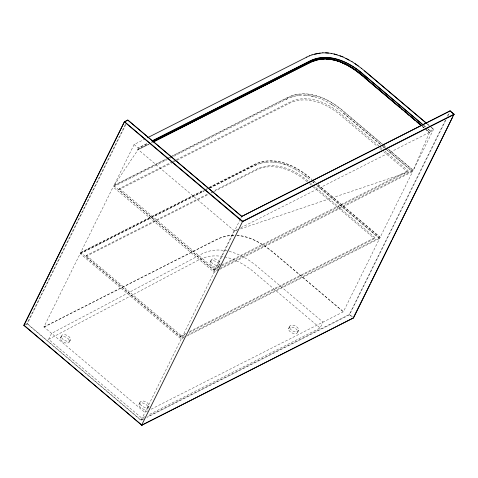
<?xml version="1.0" encoding="UTF-8"?>
<svg xmlns="http://www.w3.org/2000/svg" width="478" height="478" viewBox="0 0 478 478"><rect width="100%" height="100%" fill="white"/><g stroke="black" fill="none" stroke-linecap="round" stroke-linejoin="round"><path stroke-width="0.36" stroke-dasharray="2.39 1.79" d="M141.303 419.821L141.249 420.252L27.354 323.726L24.503 324.849M240.374 219.103L141.046 420.359L26.923 323.624L125.505 124.161M125.935 124.262L27.354 323.726L25.226 324.986M147.798 410.889L144.852 412.383L43.94 326.91L80.101 253.746L204.506 190.722M184.58 336.458L181.64 337.946L80.728 252.474L113.119 186.946L167.342 159.544M218.344 269.156L214.736 270.978L113.883 185.727L134.073 144.541L145.635 138.686M148.999 144.165L138.058 149.704L137.7 149.405L138.327 148.138L147.935 143.275M150.421 143.304L138.148 149.518L113.883 185.727L166.607 159.019M185.07 334.588L180.798 336.751L85.861 256.495L86.369 255.461L207.822 193.931M218.751 267.447L213.815 269.945L118.873 189.688L119.464 188.493L172.343 161.707M144.894 416.762L141.948 418.256L48.595 339.344L51.499 333.465L201.178 254.284C220.914 243.696 243.882 254.493 259.088 268.092L323.009 322.124L320.105 327.998L148.228 415.077M60.467 337.94L61.399 336.052M69.495 341.668L70.427 339.78M139.002 404.334L139.94 402.44M210.105 262.129L211.043 260.241M180.427 336.434L180.935 335.401M180.798 336.751L181.311 335.717L186.247 333.214M213.815 269.945L214.407 268.75L219.342 266.252M214.359 270.662L234.13 230.659M240.709 218.434L241.701 216.426M148.037 408.063L148.969 406.169M219.45 265.23L220.071 263.97M288.646 328.523L289.578 326.629M297.675 332.252L298.613 330.358M189.055 332.569L374.471 238.63L374.985 237.596L314.213 186.229M221.41 266.103L407.489 171.829L408.081 170.634L384.915 151.048M431.515 127.465L433.588 129.221L430.314 130.876L429.537 132.31L413.225 170.425L219.008 268.815M151.12 409.204L343.341 311.823L379.616 238.42L316.836 185.35M187.908 334.773L380.13 237.387L412.634 171.62L385.597 148.766M433.588 129.221L413.285 170.305L387.981 148.867M445.281 120.313L349.346 314.422L146.913 416.977M447.265 116.297L448.92 112.951M446.04 119.745L349.466 314.865L146.848 417.419M448.029 115.73L450.342 111.045M48.595 339.344L198.274 260.157C218.01 249.57 240.978 260.373 256.184 273.966L320.105 327.998M134.073 144.541L138.267 147.923L147.875 143.053M137.7 149.405L148.64 143.86M151.09 142.964L152.422 142.289M113.824 185.506L166.547 158.798M167.21 158.463L169.863 157.119M170.526 156.784L286.412 98.074C306.147 87.486 329.115 98.283 344.327 111.882L382.316 144.069M169.26 157.674L171.249 156.665M171.913 156.33L286.471 98.295C306.135 87.737 329.019 98.504 344.172 112.049L383.35 145.169M169.995 158.2L288.491 98.277M173.006 161.367L175.671 160.016M176.34 159.682L288.569 102.824C307.229 92.672 328.954 102.967 343.306 115.873L379.789 146.716M118.873 189.688L173.084 162.227M173.747 161.887L176.412 160.542M177.081 160.202L287.977 104.019C306.643 93.867 328.362 104.162 342.714 117.068L377.489 146.465M80.728 252.474L203.813 190.119M209.119 187.43L253.316 165.035C273.052 154.454 296.019 165.251 311.226 178.844M80.788 252.695L205.193 189.664M205.857 189.33L208.516 187.985M209.179 187.651L253.376 165.257C273.5 154.484 296.748 165.92 312.056 179.847M205.17 190.381L207.165 189.378M209.818 188.027L252.689 166.314L260.779 163.249M80.101 253.746L204.022 191.039M209.997 188.009L252.862 166.29L258.114 164.062M211.151 192.246L255.473 169.786C273.422 159.993 294.562 169.236 308.657 181.568M85.861 256.495L208.641 194.289M211.306 192.939L213.302 191.929M213.971 191.588L254.965 170.825C273.147 160.913 294.49 170.497 308.663 183.026M43.94 326.91L216.528 239.472C222.36 236.508 228.908 234.961 235.451 235.17M44 327.125L216.588 239.693C222.192 236.861 228.46 235.272 234.758 235.403M238.122 229.147L234.507 230.976L138.148 149.518M240.763 227.803L429.537 132.31L426.31 129.58M429.626 132.125L432.996 130.416M222.001 264.908L408.081 170.634M219.079 269.676L214.144 272.179L113.119 186.946M219.749 269.341L412.634 171.62M189.569 331.535L374.985 237.596M184.072 337.492L181.126 338.98L80.28 253.728M186.731 336.142L379.616 238.42M141.135 419.905L144.248 418.328M144.189 418.764L141.046 420.359L140.92 419.726M285.707 99.508L291.132 97.261M234.788 230.832L236.903 230.115M240.434 228.92L413.225 170.425L387.885 149.005M290.965 97.273L293.797 96.448M293.635 96.46L296.491 95.833M260.618 163.267L263.474 162.639M296.342 95.845L299.216 95.421M263.324 162.651L266.198 162.227M299.073 95.433L304.743 95.2M266.055 162.233L271.731 162M304.629 95.206L307.551 95.385M271.612 162.012L274.533 162.191M236.861 235.266C251.129 236.281 263.736 244.336 274.438 253.28L343.401 311.704M236.855 235.499C251.07 236.508 263.623 244.539 274.288 253.454L343.341 311.823M307.45 95.397L316.149 97.148M274.432 162.197L277.371 162.58M310.3 95.785L316.089 97.165L322.029 99.322M277.282 162.586L280.239 163.165M280.162 163.177L286.059 164.94M283.072 163.972L289.017 166.123M321.999 99.352C329.916 102.776 337.032 107.789 343.616 113.316L380.47 144.541M288.981 166.153L295.01 169.14M295.016 169.098L298.069 170.933M331.087 104.132L334.176 106.128M298.063 170.885L307.42 177.523M304.253 175.067L310.598 180.122M426.974 123.629L429.244 125.547M423.669 125.254L427.087 128.152M427.661 128.63L430.314 130.876M423.508 125.427L425.79 127.351M428.073 129.281L430.158 131.044M422.313 126.21L424.028 127.656M422.689 126.652L424.398 128.098M424.972 128.582L429.244 132.454L426.018 129.729M422.6 126.837L423.741 127.799M383.918 145.647L387.317 148.527M343.58 113.244L380.488 144.446M382.759 146.364L385.029 148.282M380.357 147.194L382.639 149.124M379.765 148.395L381.474 149.835M383.756 151.765L407.489 171.829M312.546 180.26L315.647 182.883M317.918 184.801L380.13 237.387M312.528 181.712L313.998 182.954M310.21 182.841L312.17 184.502M309.696 183.875L311.172 185.117M313.132 186.779L374.471 238.63M352.429 316.765L349.346 314.422L352.119 317.105M119.464 188.493L214.407 268.75M86.369 255.461L181.311 335.717M427.487 124.22L430.32 126.622M430.887 127.1L433.158 129.018M382.884 144.547L385.716 146.949M382.741 146.465L386.14 149.345M386.702 149.823L412.197 171.423M313.682 180.923L315.791 182.716M318.061 184.633L380.189 237.267M312.558 181.783L314.028 183.026M316.866 185.428L379.185 238.223M288.885 330.155A4.905 2.82 26.3 0 0 296.707 333.381A4.905 2.82 26.3 0 0 293.892 327.621A4.905 2.82 26.3 0 0 288.885 330.155M289.823 328.261A4.905 2.82 26.3 0 0 297.645 331.493A4.905 2.82 26.3 0 0 294.824 325.727A4.905 2.82 26.3 0 0 289.823 328.261M210.344 263.76A4.905 2.82 26.3 0 0 218.165 266.993A4.905 2.82 26.3 0 0 215.351 261.227A4.905 2.82 26.3 0 0 210.344 263.76M211.282 261.872A4.905 2.82 26.3 0 0 219.103 265.099A4.905 2.82 26.3 0 0 216.283 259.339A4.905 2.82 26.3 0 0 211.282 261.872M61.638 337.683A4.905 2.82 26.3 0 0 69.459 340.91A4.905 2.82 26.3 0 0 66.645 335.15A4.905 2.82 26.3 0 0 61.638 337.683M60.706 339.571A4.905 2.82 26.3 0 0 68.527 342.804A4.905 2.82 26.3 0 0 65.707 337.038A4.905 2.82 26.3 0 0 60.706 339.571M140.179 404.077A4.905 2.82 26.3 0 0 148.001 407.304A4.905 2.82 26.3 0 0 145.181 401.538A4.905 2.82 26.3 0 0 140.179 404.077M139.247 405.965A4.905 2.82 26.3 0 0 147.063 409.192A4.905 2.82 26.3 0 0 144.248 403.432A4.905 2.82 26.3 0 0 139.247 405.965"/><path stroke-width="0.72" d="M242.31 221.027L242.262 221.511L454.058 114.182L353.535 317.96L141.757 425.205L23.9 325.16L124.465 121.675L127.847 120.103L241.85 216.397L450.27 110.902L454.1 114.481L242.477 221.69L141.697 424.996M453.395 115.521L454.058 114.182L449.912 110.938L241.701 216.426L127.847 120.103L124.513 121.974L242.477 221.69L242.561 221.242L124.465 121.675L23.942 325.452L141.906 425.175M242.645 221.607L242.77 221.135L242.477 221.69M152.637 141.835L308.25 63C328.338 51.684 351.563 64.697 366.512 78.774M153.659 141.799L308.603 63.305C326.844 52.879 348.635 63.263 362.79 76.02L421.548 125.69M308.25 63L310.897 61.626M311.238 61.937L308.603 63.305M310.808 61.811L313.449 60.646M311.775 61.877L313.771 60.963M313.359 60.831L316.012 59.864M316.311 60.186L318.868 59.607M315.922 60.049L318.593 59.278M318.497 59.463L321.18 58.89M321.425 59.218L323.988 59.021M321.091 59.075L323.779 58.686M323.684 58.872L326.384 58.675M326.558 59.009L330.346 59.547M326.295 58.86L329.007 58.854M328.912 59.039L331.642 59.212M331.732 59.535L336.978 60.79M331.547 59.397L334.295 59.756M334.206 59.941L336.978 60.485M336.888 60.67L339.697 61.399M339.655 61.692L337.558 61.196M339.607 61.584L342.451 62.51M340.24 62.146L342.368 62.779M345.253 63.807L345.038 64.249L342.278 62.965M347.942 65.54L345.6 64.542M421.178 125.242L362.987 76.056L356.845 71.204L348.104 65.307M350.804 67.225L353.045 68.916M353.72 69.107L362.79 76.02M142.08 425.085L141.757 425.205L353.176 318.001L370.032 284.195M370.689 282.856L391.53 240.691M392.193 239.353L452.732 116.859M147.63 137.676L306.834 57.085M152.542 140.687L308.818 61.519C327.55 51.337 349.352 61.668 363.764 74.616L423.096 124.776M151.932 141.249L308.878 61.74C327.538 51.588 349.257 61.883 363.609 74.789L422.94 124.943M305.962 64.022L308.34 62.815M153.085 141.954L308.692 63.12M306.661 57.109L309.445 55.872M309.278 55.89L312.086 54.856M311.919 54.874L320.17 53.022M313.676 61.148L315.588 60.569M314.59 54.062L322.919 52.807M353.176 318.001L353.487 317.661M322.793 52.819L328.505 52.986M325.584 52.807L331.344 53.375M331.254 53.387L337.104 54.749M449.912 110.938L450.342 111.045M127.489 120.145L127.919 120.247M334.134 53.972L342.989 56.918L352.041 61.728M339.983 55.759L342.953 56.948M342.362 62.69L348.008 65.492M345.953 58.34L348.982 59.935M348.42 66.066L350.141 67.069M352.035 61.68L358.249 65.922M355.112 63.67L361.392 68.318M361.362 68.252L426.406 123.145M364.176 77.448L399.787 107.55M401.496 108.996L402.637 109.964M404.346 111.41L406.061 112.856M407.77 114.302L408.911 115.264M410.62 116.71L412.335 118.156M413.47 119.124L415.185 120.57M416.326 121.532L420.885 125.391M364.571 70.917L426.358 123.258M23.9 325.16L24.02 325.596"/></g></svg>
